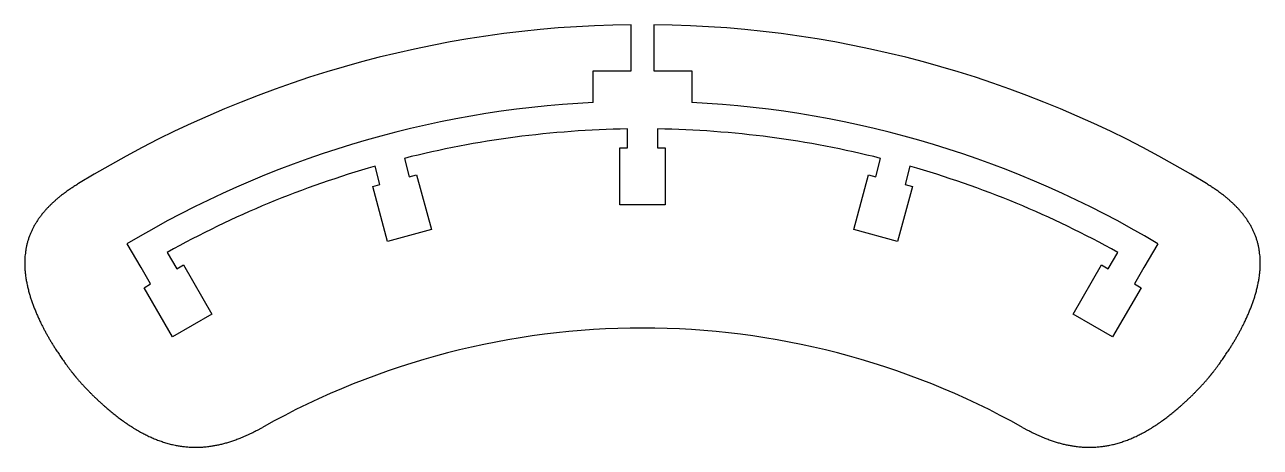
# Model space of a CAD drawing. Header units: millimetres. Extents: x -163 to 163, y -51 to 60.
import ezdxf

# ---------------------------------------------------------------- set-up
doc = ezdxf.new("R2010")
doc.units = ezdxf.units.MM
doc.layers.get('0').update_dxf_attribs({"linetype": 'CONTINUOUS'})

msp = doc.modelspace()

# ---------------------------------------------------------------- linework, layer by layer
for p, q in [((-3, 47.79), (-3, 59.98)), ((3, 59.98), (3, 47.79)), ((-13.01, 39.47), (-13.01, 47.79)), ((-13.01, 47.79), (-3, 47.79)), ((3, 47.79), (12.99, 47.79)), ((12.99, 47.79), (12.99, 39.47)), ((-4, 27.5), (-4, 32.5)), ((4, 32.5), (4, 27.5)), ((-5.99, 12.5), (-5.99, 27.5)), ((-5.99, 27.5), (-4, 27.5)), ((4, 27.5), (6.01, 27.5)), ((6.01, 27.5), (6.01, 12.5)), ((-62.84, 24.75), (-61.54, 19.92)), ((61.54, 19.92), (62.84, 24.75)), ((-69.27, 17.85), (-70.56, 22.68)), ((-61.54, 19.92), (-59.6, 20.44)), ((-59.6, 20.44), (-55.72, 5.96)), ((55.73, 5.95), (59.62, 20.44)), ((59.62, 20.44), (61.54, 19.92)), ((70.56, 22.68), (69.27, 17.85)), ((-71.19, 17.34), (-69.27, 17.85)), ((-67.31, 2.85), (-71.19, 17.34)), ((71.21, 17.33), (67.33, 2.85)), ((69.27, 17.85), (71.21, 17.33)), ((6.01, 12.5), (-5.99, 12.5)), ((-55.72, 5.96), (-67.31, 2.85)), ((67.33, 2.85), (55.73, 5.95)), ((-132.32, -4.03), (-136.03, 2.21)), ((136.02, 2.22), (132.32, -4.03)), ((-125.39, -0.03), (-122.89, -4.36)), ((122.89, -4.36), (125.39, -0.03)), ((-129.82, -8.36), (-132.32, -4.03)), ((-122.89, -4.36), (-121.15, -3.35)), ((-121.15, -3.35), (-113.65, -16.34)), ((113.66, -16.35), (121.16, -3.36)), ((121.16, -3.36), (122.89, -4.36)), ((132.32, -4.03), (129.82, -8.36)), ((-131.54, -9.35), (-129.82, -8.36)), ((-124.04, -22.34), (-131.54, -9.35)), ((131.56, -9.36), (124.06, -22.35)), ((129.82, -8.36), (131.56, -9.36)), ((-113.65, -16.34), (-124.04, -22.34)), ((124.06, -22.35), (113.66, -16.35))]:
    msp.add_line(p, q)
for radius, start, end in [(285.21, 90.6018, 121.4514), (285.21, 58.5486, 89.3964), (265, 92.8135, 120.8863), (265, 59.1169, 87.1898), (257.74, 90.8892, 104.1108), (257.74, 75.8892, 89.1108), (257.74, 105.8892, 119.1108), (257.74, 60.8892, 74.1108), (205.21, 60.7417, 119.2583)]:
    msp.add_arc((0, -225.21), radius, start, end)
for points in [[(-148.81, 18.1), (-151.67, 16.35), (-156.6, 12.77), (-161.59, 7.17), (-164.1, -0.7), (-162.55, -10.93), (-158.88, -19.24), (-155.1, -25.46), (-152.13, -29.59), (-150.54, -31.65)], [(150.54, -31.65), (152.13, -29.59), (155.1, -25.46), (158.88, -19.24), (162.55, -10.93), (164.1, -0.7), (161.59, 7.17), (156.6, 12.77), (151.67, 16.35), (148.81, 18.1)], [(-150.54, -31.65), (-149.79, -32.62), (-148.01, -34.75), (-144.46, -38.53), (-138.17, -44.34), (-128.11, -50.64), (-118.32, -52.56), (-109.81, -50.83), (-103.56, -48.01), (-100.3, -46.18)], [(100.3, -46.18), (103.56, -48.01), (109.81, -50.83), (118.32, -52.56), (128.11, -50.64), (138.17, -44.34), (144.46, -38.53), (148.01, -34.75), (149.79, -32.62), (150.54, -31.65)]]:
    msp.add_open_spline(points, degree=5)

doc.saveas('drawing.dxf')
